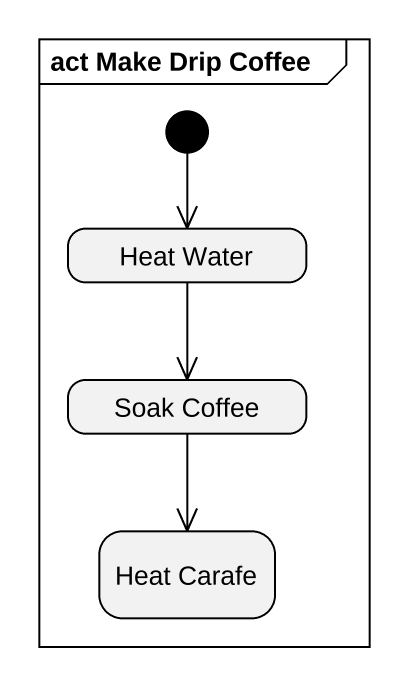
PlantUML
@startuml
mainframe act Make Drip Coffee
hide empty description
state "Heat Water" as Heat_Water
state "Soak Coffee" as Soak_Coffee
state "Heat Carafe" as Heat_Carafe
[*] --> Heat_Water
Heat_Water --> Soak_Coffee
Soak_Coffee --> Heat_Carafe
@enduml
